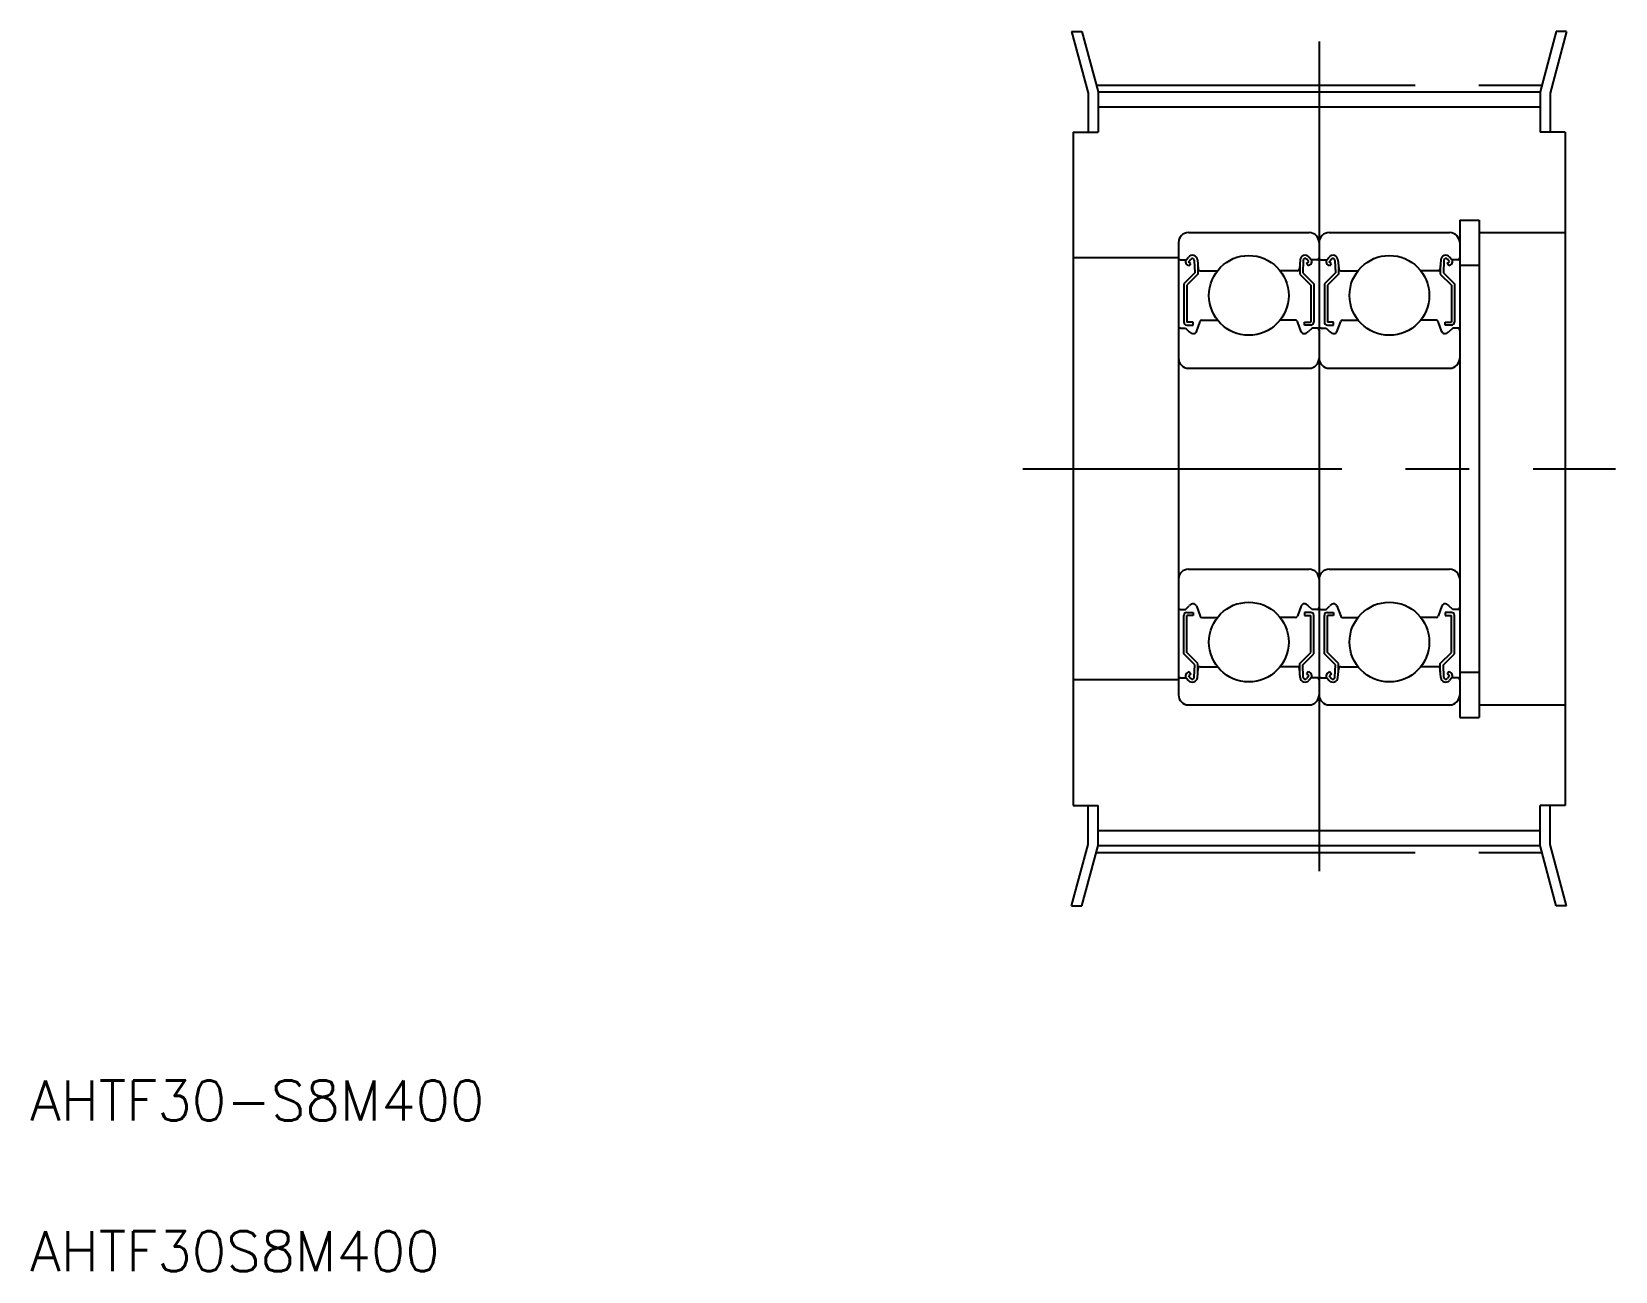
# Model space of a CAD drawing. Extents: x 10 to 168, y 10 to 133.
import ezdxf

# ---------------------------------------------------------------- set-up
doc = ezdxf.new("R2010")
doc.units = 0
doc.linetypes.add('CENTER', pattern=[50.8, 31.75, -6.35, 6.35, -6.35])
doc.layers.get('0').update_dxf_attribs({"linetype": 'CONTINUOUS'})
doc.layers.add('CENTER', color=1, linetype='CENTER')
doc.styles.get("Standard").update_dxf_attribs({"font": 'txt', "bigfont": 'BIGFONT'})

msp = doc.modelspace()

# ---------------------------------------------------------------- linework, layer by layer
at = {"color": 7, "linetype": 'CONTINUOUS'}
for p, q in [((113.71, 133.37), (115.36, 127.24)), ((113.71, 133.37), (114.75, 133.37)), ((114.75, 133.37), (116.36, 127.38)), ((161.96, 133.37), (160.36, 127.38)), ((163, 133.37), (161.36, 127.24)), ((163, 133.37), (161.96, 133.37)), ((115.36, 127.24), (115.36, 123.37)), ((116.36, 127.38), (160.36, 127.38)), ((116.36, 127.38), (116.36, 123.37)), ((127.36, 127.38), (127.36, 127.38)), ((138.36, 127.38), (138.36, 127.38)), ((160.36, 127.38), (160.36, 123.37)), ((161.36, 127.24), (161.36, 123.37)), ((116.36, 125.88), (160.36, 125.88)), ((113.86, 123.37), (113.86, 56.37)), ((113.86, 123.37), (116.36, 123.37)), ((162.86, 123.37), (160.36, 123.37)), ((162.86, 123.37), (162.86, 56.37)), ((152.36, 114.62), (152.36, 65.12)), ((152.36, 114.62), (154.31, 114.62)), ((154.31, 114.62), (154.31, 65.12)), ((124.36, 112.37), (124.36, 67.37)), ((125.36, 113.37), (137.36, 113.37)), ((138.36, 112.37), (138.36, 67.37)), ((138.36, 112.37), (138.36, 67.37)), ((139.36, 113.37), (151.36, 113.37)), ((152.36, 112.37), (152.36, 67.37)), ((154.31, 113.37), (162.86, 113.37)), ((124.36, 110.87), (113.86, 110.87)), ((124.56, 110.67), (125.14, 110.67)), ((125.13, 110.67), (125.36, 110.93)), ((125.37, 110.47), (125.58, 110.73)), ((125.59, 110.28), (125.37, 110.47)), ((125.93, 110.61), (125.99, 109.37)), ((126.24, 110.65), (126.32, 109.75)), ((136.47, 110.65), (136.4, 109.75)), ((136.78, 110.61), (136.73, 109.37)), ((137.12, 110.28), (137.35, 110.47)), ((137.35, 110.47), (137.13, 110.73)), ((137.58, 110.67), (137.35, 110.93)), ((138.16, 110.67), (137.58, 110.67)), ((138.56, 110.67), (139.14, 110.67)), ((139.13, 110.67), (139.36, 110.93)), ((139.37, 110.47), (139.58, 110.73)), ((139.59, 110.28), (139.37, 110.47)), ((139.93, 110.61), (139.99, 109.37)), ((140.24, 110.65), (140.32, 109.75)), ((150.47, 110.65), (150.4, 109.75)), ((150.78, 110.61), (150.73, 109.37)), ((151.12, 110.28), (151.35, 110.47)), ((151.35, 110.47), (151.13, 110.73)), ((151.58, 110.67), (151.35, 110.93)), ((152.16, 110.67), (151.58, 110.67)), ((125.99, 109.37), (124.89, 108.27)), ((125.4, 110.05), (125.17, 110.24)), ((126.29, 109.25), (125.19, 108.15)), ((125.4, 110.05), (125.59, 110.28)), ((126.29, 110.09), (126.29, 109.25)), ((126.51, 109.57), (128.23, 109.57)), ((136.2, 109.57), (134.48, 109.57)), ((136.43, 110.09), (136.43, 109.25)), ((136.43, 109.25), (137.53, 108.15)), ((136.73, 109.37), (137.83, 108.27)), ((137.31, 110.05), (137.12, 110.28)), ((137.31, 110.05), (137.54, 110.24)), ((139.99, 109.37), (138.89, 108.27)), ((139.4, 110.05), (139.17, 110.24)), ((140.29, 109.25), (139.19, 108.15)), ((139.4, 110.05), (139.59, 110.28)), ((140.29, 110.09), (140.29, 109.25)), ((140.51, 109.57), (142.23, 109.57)), ((150.2, 109.57), (148.48, 109.57)), ((150.43, 110.09), (150.43, 109.25)), ((150.43, 109.25), (151.53, 108.15)), ((150.73, 109.37), (151.83, 108.27)), ((151.31, 110.05), (151.12, 110.28)), ((151.31, 110.05), (151.54, 110.24)), ((152.36, 110.12), (154.31, 110.12)), ((124.89, 108.27), (124.89, 104.47)), ((125.19, 108.15), (125.19, 104.47)), ((137.53, 108.15), (137.53, 104.47)), ((137.83, 108.27), (137.83, 104.47)), ((138.89, 108.27), (138.89, 104.47)), ((139.19, 108.15), (139.19, 104.47)), ((151.53, 108.15), (151.53, 104.47)), ((151.83, 108.27), (151.83, 104.47)), ((125.81, 104.47), (125.19, 104.47)), ((125.19, 104.17), (125.81, 104.17)), ((125.81, 104.17), (125.81, 104.47)), ((126.14, 103.51), (126.51, 104.53)), ((126.7, 104.67), (128.23, 104.67)), ((136.01, 104.67), (134.48, 104.67)), ((136.57, 103.51), (136.2, 104.53)), ((136.91, 104.17), (136.91, 104.47)), ((136.91, 104.47), (137.53, 104.47)), ((137.53, 104.17), (136.91, 104.17)), ((139.81, 104.47), (139.19, 104.47)), ((139.19, 104.17), (139.81, 104.17)), ((139.81, 104.17), (139.81, 104.47)), ((140.14, 103.51), (140.51, 104.53)), ((140.7, 104.67), (142.23, 104.67)), ((150.01, 104.67), (148.48, 104.67)), ((150.57, 103.51), (150.2, 104.53)), ((150.91, 104.47), (151.53, 104.47)), ((150.91, 104.17), (150.91, 104.47)), ((151.53, 104.17), (150.91, 104.17)), ((124.56, 103.87), (125.06, 103.87)), ((125.06, 103.87), (125.43, 103.49)), ((137.66, 103.87), (137.28, 103.49)), ((138.16, 103.87), (137.66, 103.87)), ((138.56, 103.87), (139.06, 103.87)), ((139.06, 103.87), (139.43, 103.49)), ((151.66, 103.87), (151.28, 103.49)), ((152.16, 103.87), (151.66, 103.87)), ((125.36, 99.87), (137.36, 99.87)), ((139.36, 99.87), (151.36, 99.87)), ((125.36, 79.87), (137.36, 79.87)), ((139.36, 79.87), (151.36, 79.87)), ((124.56, 75.87), (125.06, 75.87)), ((125.06, 75.87), (125.43, 76.24)), ((126.14, 76.22), (126.51, 75.2)), ((136.57, 76.22), (136.2, 75.2)), ((137.66, 75.87), (137.28, 76.24)), ((138.16, 75.87), (137.66, 75.87)), ((138.56, 75.87), (139.06, 75.87)), ((139.06, 75.87), (139.43, 76.24)), ((140.14, 76.22), (140.51, 75.2)), ((150.57, 76.22), (150.2, 75.2)), ((151.66, 75.87), (151.28, 76.24)), ((152.16, 75.87), (151.66, 75.87)), ((124.89, 71.46), (124.89, 75.27)), ((125.19, 75.57), (125.81, 75.57)), ((125.81, 75.27), (125.19, 75.27)), ((125.19, 71.59), (125.19, 75.27)), ((125.81, 75.57), (125.81, 75.27)), ((126.7, 75.07), (128.23, 75.07)), ((136.01, 75.07), (134.48, 75.07)), ((137.53, 75.57), (136.91, 75.57)), ((136.91, 75.57), (136.91, 75.27)), ((136.91, 75.27), (137.53, 75.27)), ((137.53, 71.59), (137.53, 75.27)), ((137.83, 71.46), (137.83, 75.27)), ((138.89, 71.46), (138.89, 75.27)), ((139.19, 75.57), (139.81, 75.57)), ((139.19, 71.59), (139.19, 75.27)), ((139.81, 75.27), (139.19, 75.27)), ((139.81, 75.57), (139.81, 75.27)), ((140.7, 75.07), (142.23, 75.07)), ((150.01, 75.07), (148.48, 75.07)), ((150.91, 75.57), (150.91, 75.27)), ((151.53, 75.57), (150.91, 75.57)), ((150.91, 75.27), (151.53, 75.27)), ((151.53, 71.59), (151.53, 75.27)), ((151.83, 71.46), (151.83, 75.27)), ((125.99, 70.36), (124.89, 71.46)), ((126.29, 70.49), (125.19, 71.59)), ((136.43, 70.49), (137.53, 71.59)), ((136.73, 70.36), (137.83, 71.46)), ((139.99, 70.36), (138.89, 71.46)), ((140.29, 70.49), (139.19, 71.59)), ((150.43, 70.49), (151.53, 71.59)), ((150.73, 70.36), (151.83, 71.46)), ((125.4, 69.68), (125.17, 69.49)), ((125.59, 69.45), (125.37, 69.26)), ((125.4, 69.68), (125.59, 69.45)), ((125.93, 69.12), (125.99, 70.36)), ((126.24, 69.08), (126.32, 69.98)), ((126.29, 69.64), (126.29, 70.49)), ((126.51, 70.17), (128.23, 70.17)), ((136.2, 70.17), (134.48, 70.17)), ((136.47, 69.08), (136.4, 69.98)), ((136.43, 69.64), (136.43, 70.49)), ((136.78, 69.12), (136.73, 70.36)), ((137.31, 69.68), (137.12, 69.45)), ((137.12, 69.45), (137.35, 69.26)), ((137.31, 69.68), (137.54, 69.49)), ((139.4, 69.68), (139.17, 69.49)), ((139.59, 69.45), (139.37, 69.26)), ((139.4, 69.68), (139.59, 69.45)), ((139.93, 69.12), (139.99, 70.36)), ((140.24, 69.08), (140.32, 69.98)), ((140.29, 69.64), (140.29, 70.49)), ((140.51, 70.17), (142.23, 70.17)), ((150.2, 70.17), (148.48, 70.17)), ((150.47, 69.08), (150.4, 69.98)), ((150.43, 69.64), (150.43, 70.49)), ((150.78, 69.12), (150.73, 70.36)), ((151.31, 69.68), (151.12, 69.45)), ((151.12, 69.45), (151.35, 69.26)), ((151.31, 69.68), (151.54, 69.49)), ((152.36, 69.62), (154.31, 69.62)), ((124.36, 68.87), (113.86, 68.87)), ((124.56, 69.07), (125.14, 69.07)), ((125.13, 69.07), (125.36, 68.8)), ((125.37, 69.26), (125.58, 69)), ((137.35, 69.26), (137.13, 69)), ((137.58, 69.07), (137.35, 68.8)), ((138.16, 69.07), (137.58, 69.07)), ((138.56, 69.07), (139.14, 69.07)), ((139.13, 69.07), (139.36, 68.8)), ((139.37, 69.26), (139.58, 69)), ((151.35, 69.26), (151.13, 69)), ((151.58, 69.07), (151.35, 68.8)), ((152.16, 69.07), (151.58, 69.07)), ((125.36, 66.37), (137.36, 66.37)), ((128.66, 66.37), (128.66, 66.37)), ((131.36, 66.37), (131.36, 66.37)), ((139.36, 66.37), (151.36, 66.37)), ((142.66, 66.37), (142.66, 66.37)), ((145.36, 66.37), (145.36, 66.37)), ((154.31, 66.37), (162.86, 66.37)), ((152.36, 65.12), (154.31, 65.12)), ((113.86, 56.37), (116.36, 56.37)), ((115.36, 52.49), (115.36, 56.37)), ((116.36, 52.36), (116.36, 56.37)), ((160.36, 52.36), (160.36, 56.37)), ((162.86, 56.37), (160.36, 56.37)), ((161.36, 52.49), (161.36, 56.37)), ((116.36, 53.86), (160.36, 53.86)), ((113.71, 46.37), (115.36, 52.49)), ((114.75, 46.37), (116.36, 52.36)), ((116.36, 52.36), (160.36, 52.36)), ((161.96, 46.37), (160.36, 52.36)), ((163, 46.37), (161.36, 52.49)), ((113.71, 46.37), (114.75, 46.37)), ((163, 46.37), (161.96, 46.37))]:
    msp.add_line(p, q, dxfattribs=at)
for centre in [(131.36, 107.12), (145.36, 107.12), (131.36, 72.62), (145.36, 72.62)]:
    msp.add_circle(centre, 3.97, dxfattribs=at)
for centre, radius, start, end in [((125.36, 112.37), 1, 90, 180), ((137.36, 112.37), 1, 0, 90), ((139.36, 112.37), 1, 90, 180), ((151.36, 112.37), 1, 0, 90), ((124.56, 110.87), 0.2, 180, 270), ((125.36, 110.47), 0.3, 139.9098, 229.9963), ((125.74, 110.61), 0.5, 4.987, 139.9098), ((125.73, 110.6), 0.2, 2.3754, 139.9922), ((136.97, 110.61), 0.5, 40.0902, 175.013), ((136.98, 110.6), 0.2, 40.0078, 177.6246), ((137.35, 110.47), 0.3, 310.0037, 40.0902), ((138.16, 110.87), 0.2, 270, 0), ((138.56, 110.87), 0.2, 180, 270), ((139.36, 110.47), 0.3, 139.9098, 229.9963), ((139.74, 110.61), 0.5, 4.987, 139.9098), ((139.73, 110.6), 0.2, 2.3754, 139.9922), ((150.97, 110.61), 0.5, 40.0902, 175.013), ((150.98, 110.6), 0.2, 40.0078, 177.6246), ((151.35, 110.47), 0.3, 310.0037, 40.0902), ((152.16, 110.87), 0.2, 270, 0), ((126.51, 109.77), 0.2, 184.987, 270), ((136.2, 109.77), 0.2, 270, 355.013), ((140.51, 109.77), 0.2, 184.987, 270), ((150.2, 109.77), 0.2, 270, 355.013), ((125.19, 104.47), 0.3, 180, 270), ((126.7, 104.47), 0.2, 90, 160.0299), ((136.01, 104.47), 0.2, 19.9701, 90), ((137.53, 104.47), 0.3, 270, 0), ((139.19, 104.47), 0.3, 180, 270), ((140.7, 104.47), 0.2, 90, 160.0299), ((150.01, 104.47), 0.2, 19.9701, 90), ((151.53, 104.47), 0.3, 270, 0), ((124.56, 103.67), 0.2, 90, 180), ((125.85, 103.92), 0.6, 225, 272.8048), ((125.86, 103.62), 0.3, 265.5374, 340.0299), ((136.86, 103.62), 0.3, 199.9701, 274.4626), ((136.86, 103.92), 0.6, 267.1952, 315), ((138.16, 103.67), 0.2, 0, 90), ((138.56, 103.67), 0.2, 90, 180), ((139.85, 103.92), 0.6, 225, 272.8048), ((139.86, 103.62), 0.3, 265.5374, 340.0299), ((150.86, 103.62), 0.3, 199.9701, 274.4626), ((150.86, 103.92), 0.6, 267.1952, 315), ((152.16, 103.67), 0.2, 0, 90), ((125.36, 100.87), 1, 180, 270), ((137.36, 100.87), 1, 270, 0), ((139.36, 100.87), 1, 180, 270), ((151.36, 100.87), 1, 270, 0), ((125.36, 78.87), 1, 90, 180), ((137.36, 78.87), 1, 0, 90), ((139.36, 78.87), 1, 90, 180), ((151.36, 78.87), 1, 0, 90), ((124.56, 76.07), 0.2, 180, 270), ((125.85, 75.82), 0.6, 87.1952, 135), ((125.86, 76.12), 0.3, 19.9701, 94.4626), ((136.86, 76.12), 0.3, 85.5374, 160.0299), ((136.86, 75.82), 0.6, 45, 92.8048), ((138.16, 76.07), 0.2, 270, 0), ((138.56, 76.07), 0.2, 180, 270), ((139.85, 75.82), 0.6, 87.1952, 135), ((139.86, 76.12), 0.3, 19.9701, 94.4626), ((150.86, 76.12), 0.3, 85.5374, 160.0299), ((150.86, 75.82), 0.6, 45, 92.8048), ((152.16, 76.07), 0.2, 270, 0), ((125.19, 75.27), 0.3, 90, 180), ((126.7, 75.27), 0.2, 199.9701, 270), ((136.01, 75.27), 0.2, 270, 340.0299), ((137.53, 75.27), 0.3, 0, 90), ((139.19, 75.27), 0.3, 90, 180), ((140.7, 75.27), 0.2, 199.9701, 270), ((150.01, 75.27), 0.2, 270, 340.0299), ((151.53, 75.27), 0.3, 0, 90), ((125.36, 69.26), 0.3, 130.0037, 220.0902), ((126.51, 69.97), 0.2, 90, 175.013), ((136.2, 69.97), 0.2, 4.987, 90), ((137.35, 69.26), 0.3, 319.9098, 49.9963), ((139.36, 69.26), 0.3, 130.0037, 220.0902), ((140.51, 69.97), 0.2, 90, 175.013), ((150.2, 69.97), 0.2, 4.987, 90), ((151.35, 69.26), 0.3, 319.9098, 49.9963), ((124.56, 68.87), 0.2, 90, 180), ((125.74, 69.13), 0.5, 220.0902, 355.013), ((125.73, 69.13), 0.2, 220.0078, 357.6246), ((136.97, 69.13), 0.5, 184.987, 319.9098), ((136.98, 69.13), 0.2, 182.3754, 319.9922), ((138.16, 68.87), 0.2, 0, 90), ((138.56, 68.87), 0.2, 90, 180), ((139.74, 69.13), 0.5, 220.0902, 355.013), ((139.73, 69.13), 0.2, 220.0078, 357.6246), ((150.97, 69.13), 0.5, 184.987, 319.9098), ((150.98, 69.13), 0.2, 182.3754, 319.9922), ((152.16, 68.87), 0.2, 0, 90), ((125.36, 67.37), 1, 180, 270), ((137.36, 67.37), 1, 270, 0), ((139.36, 67.37), 1, 180, 270), ((151.36, 67.37), 1, 270, 0)]:
    msp.add_arc(centre, radius, start, end, dxfattribs=at)
at = {"layer": 'CENTER', "color": 1, "linetype": 'CENTER'}
for p, q in [((138.36, 132.38), (138.36, 47.36)), ((116.17, 128.06), (160.54, 128.06)), ((108.86, 89.87), (167.86, 89.87)), ((116.17, 51.67), (160.54, 51.67))]:
    msp.add_line(p, q, dxfattribs=at)

# ---------------------------------------------------------------- texts
at = {"color": 7, "linetype": 'CONTINUOUS'}
for s, p in [('AHTF30-S8M400', (10, 25)), ('AHTF30S8M400', (10, 10))]:
    msp.add_text(s, height=4, dxfattribs=at).set_placement(p)

doc.saveas('drawing.dxf')
